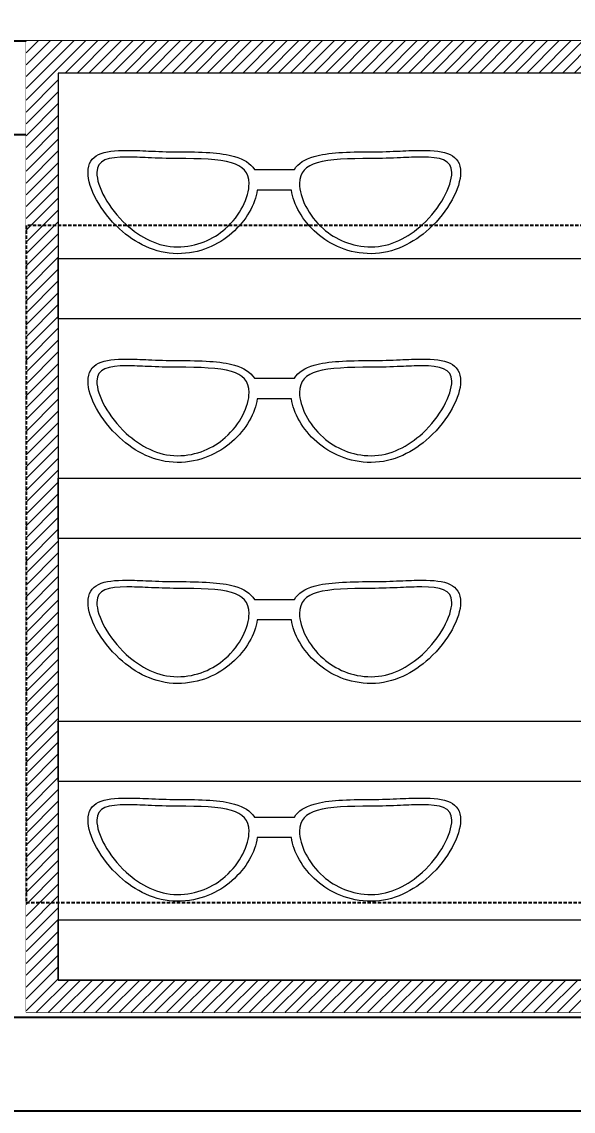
# Model space of a CAD drawing. Header units: millimetres. Extents: x 707 to 3286, y 624 to 1363.
# Drawn here: x 1447.1 to 1652.9, y 648.7 to 1055.9 of the extents above; entities that cross this region are included whole.
import ezdxf

# ---------------------------------------------------------------- set-up
doc = ezdxf.new("R2010")
doc.units = ezdxf.units.MM
doc.set_wipeout_variables(frame=1)
doc.linetypes.add('DASHED', pattern=[0.75, 0.5, -0.25])
doc.linetypes.add('HIDDEN', pattern=[0.375, 0.25, -0.125])
doc.layers.add('HATCH', color=252, linetype='Continuous', lineweight=5)
doc.layers.add('Reference lines', color=252, linetype='Continuous', lineweight=0)
for name, color, linetype in [('Layer 1', 7, 'Continuous'), ('Plywood (Common)', 22, 'Continuous'), ('wood', 49, 'Continuous')]:
    doc.layers.add(name, color=color, linetype=linetype)
doc.styles.add('WOT-PLAN', font='segoeuil.ttf', dxfattribs={"height": 100})
doc.dimstyles.new('WOT - 100', dxfattribs={"dimtxt": 100, "dimasz": 50, "dimexe": 25, "dimexo": 25, "dimgap": 10, "dimtad": 0, "dimdec": 0, "dimzin": 0, "dimdsep": 46, "dimtxsty": 'WOT-PLAN', "dimblk": 'OBLIQUE', "dimcen": 0.09, "dimdle": 25, "dimclrd": 151, "dimclre": 151, "dimclrt": 7, "dimadec": 0, "dimazin": 0, "dimtfac": 1, "dimtdec": 0, "dimtofl": 0, "dimtmove": 0, "dimatfit": 3, "dimldrblk": 'OPEN30', "dimfxl": 100, "dimfxlon": 1, "dimtolj": 1, "dimtzin": 0, "dimlwd": -1, "dimlwe": 5, "dimarcsym": 0})

# ---------------------------------------------------------------- blocks, each defined once
blk = doc.blocks.new('A$C61F578BB')
at = {"layer": 'Reference lines', "color": 5, "ltscale": 13}
blk.add_lwpolyline([(716.5, 400), (716.5, 37), (1271.5, 37), (1271.5, 400)], close=True, dxfattribs=at)
at = {"layer": 'wood'}
for points in [[(0, 400), (2223, 400), (2223, 0), (0, 0)], [(19, 365), (2223, 365), (2223, 35), (19, 35)]]:
    blk.add_lwpolyline(points, close=True, dxfattribs=at)
at = {"color": 5, "ltscale": 13}
blk.add_wipeout([(716.5, 400), (716.5, 37), (1271.5, 37), (1271.5, 400)], dxfattribs=at).dxf.layer = 'HATCH'
at = {"layer": 'HATCH', "ltscale": 13}
h = blk.add_hatch(dxfattribs=at)
h.set_pattern_fill('ANSI31', color=256, scale=25)
h.set_pattern_definition([(45, (71541.3073, 41447.2295), (-2.20970869, 2.20970869), [])])
h.paths.add_polyline_path([(728.5, 388), (728.5, 49), (1259.5, 49), (1259.5, 388)], flags=16)
h.paths.add_polyline_path([(716.5, 400), (716.5, 37), (1271.5, 37), (1271.5, 400)])
at = {"layer": 'Layer 1', "color": 252, "lineweight": 5}
for points, knots in [([(816.63, 351.93), (816.63, 351.93), (801.7, 351.93), (801.7, 351.93), (801.7, 351.93), (800.29, 354.28), (797.77, 355.82), (794.29, 356.83), (794.29, 356.83), (789.14, 358.33), (781.86, 358.55), (772.94, 358.55), (772.94, 358.55), (772.94, 358.55), (772.94, 358.55), (772.94, 358.55), (772.94, 358.55), (769.16, 358.55), (765.55, 358.71), (762.22, 358.85), (762.22, 358.85), (759.27, 358.98), (756.51, 359.09), (754.05, 359.09), (754.05, 359.09), (745.3, 359.09), (739.61, 357.7), (739.61, 350.81), (739.61, 350.81), (739.61, 350.81), (739.61, 350.81), (739.61, 350.81), (739.61, 350.81), (739.61, 345.08), (744.18, 336.32), (751.36, 329.75), (751.36, 329.75), (757.14, 324.44), (764.66, 320.48), (772.94, 320.48), (772.94, 320.48), (781.28, 320.48), (788.21, 323.69), (793.3, 328.14), (793.3, 328.14), (798.67, 332.85), (802.01, 339.02), (802.81, 344.28), (802.81, 344.28), (802.81, 344.28), (815.51, 344.28), (815.51, 344.28), (815.51, 344.28), (816.31, 339.02), (819.64, 332.85), (825.01, 328.14), (825.01, 328.14), (830.1, 323.69), (837.03, 320.48), (845.37, 320.48), (845.37, 320.48), (853.64, 320.48), (861.17, 324.44), (866.96, 329.75), (866.96, 329.75), (874.13, 336.32), (878.7, 345.08), (878.7, 350.81), (878.7, 350.81), (878.7, 350.81), (878.7, 350.81), (878.7, 350.81), (878.7, 350.81), (878.7, 357.7), (873.01, 359.09), (864.26, 359.09), (864.26, 359.09), (861.8, 359.09), (859.03, 358.98), (856.09, 358.85), (856.09, 358.85), (852.76, 358.71), (849.15, 358.55), (845.37, 358.55), (845.37, 358.55), (836.46, 358.55), (829.18, 358.34), (824.03, 356.83), (824.03, 356.83), (820.55, 355.82), (818.04, 354.28), (816.63, 351.93)], [0, 0, 0, 0, 0.043478, 0.043478, 0.043478, 0.043478, 0.086957, 0.086957, 0.086957, 0.086957, 0.130435, 0.130435, 0.130435, 0.130435, 0.173913, 0.173913, 0.173913, 0.173913, 0.217391, 0.217391, 0.217391, 0.217391, 0.26087, 0.26087, 0.26087, 0.26087, 0.304348, 0.304348, 0.304348, 0.304348, 0.347826, 0.347826, 0.347826, 0.347826, 0.391304, 0.391304, 0.391304, 0.391304, 0.434783, 0.434783, 0.434783, 0.434783, 0.478261, 0.478261, 0.478261, 0.478261, 0.521739, 0.521739, 0.521739, 0.521739, 0.565217, 0.565217, 0.565217, 0.565217, 0.608696, 0.608696, 0.608696, 0.608696, 0.652174, 0.652174, 0.652174, 0.652174, 0.695652, 0.695652, 0.695652, 0.695652, 0.73913, 0.73913, 0.73913, 0.73913, 0.782609, 0.782609, 0.782609, 0.782609, 0.826087, 0.826087, 0.826087, 0.826087, 0.869565, 0.869565, 0.869565, 0.869565, 0.913043, 0.913043, 0.913043, 0.913043, 0.956522, 0.956522, 0.956522, 0.956522, 1, 1, 1, 1]), ([(772.94, 356.04), (781.51, 356.04), (788.46, 355.84), (793.13, 354.48), (793.13, 354.48), (797.37, 353.25), (799.73, 350.94), (799.73, 346.66), (799.73, 346.66), (799.73, 341.5), (796.53, 334.78), (790.84, 329.8), (790.84, 329.8), (786.33, 325.84), (780.23, 323), (772.94, 323), (772.94, 323), (765.75, 323), (759.09, 326.57), (753.87, 331.36), (753.87, 331.36), (747.15, 337.52), (742.88, 345.59), (742.88, 350.81), (742.88, 350.81), (742.88, 350.81), (742.88, 350.81), (742.88, 350.81), (742.88, 350.81), (742.88, 355.61), (747.28, 356.58), (754.05, 356.58), (754.05, 356.58), (756.49, 356.58), (759.18, 356.46), (762.04, 356.34), (762.04, 356.34), (765.45, 356.2), (769.13, 356.03), (772.94, 356.03), (772.94, 356.03), (772.94, 356.03), (772.94, 356.04), (772.94, 356.04)], [0, 0, 0, 0, 0.090909, 0.090909, 0.090909, 0.090909, 0.181818, 0.181818, 0.181818, 0.181818, 0.272727, 0.272727, 0.272727, 0.272727, 0.363636, 0.363636, 0.363636, 0.363636, 0.454545, 0.454545, 0.454545, 0.454545, 0.545455, 0.545455, 0.545455, 0.545455, 0.636364, 0.636364, 0.636364, 0.636364, 0.727273, 0.727273, 0.727273, 0.727273, 0.818182, 0.818182, 0.818182, 0.818182, 0.909091, 0.909091, 0.909091, 0.909091, 1, 1, 1, 1]), ([(825.17, 354.48), (829.84, 355.84), (836.79, 356.03), (845.37, 356.03), (845.37, 356.03), (849.18, 356.03), (852.86, 356.2), (856.27, 356.34), (856.27, 356.34), (859.14, 356.46), (861.83, 356.58), (864.26, 356.58), (864.26, 356.58), (871.03, 356.58), (875.43, 355.61), (875.43, 350.81), (875.43, 350.81), (875.43, 350.81), (875.43, 350.81), (875.43, 350.81), (875.43, 350.81), (875.43, 345.59), (871.15, 337.52), (864.45, 331.36), (864.45, 331.36), (859.23, 326.57), (852.55, 323), (845.37, 323), (845.37, 323), (838.08, 323), (831.98, 325.84), (827.46, 329.8), (827.46, 329.8), (821.78, 334.78), (818.58, 341.5), (818.58, 346.66), (818.58, 346.66), (818.58, 350.94), (820.94, 353.25), (825.17, 354.48)], [0, 0, 0, 0, 0.1, 0.1, 0.1, 0.1, 0.2, 0.2, 0.2, 0.2, 0.3, 0.3, 0.3, 0.3, 0.4, 0.4, 0.4, 0.4, 0.5, 0.5, 0.5, 0.5, 0.6, 0.6, 0.6, 0.6, 0.7, 0.7, 0.7, 0.7, 0.8, 0.8, 0.8, 0.8, 0.9, 0.9, 0.9, 0.9, 1, 1, 1, 1]), ([(816.63, 273.91), (816.63, 273.91), (801.7, 273.91), (801.7, 273.91), (801.7, 273.91), (800.29, 276.27), (797.77, 277.8), (794.29, 278.82), (794.29, 278.82), (789.14, 280.31), (781.86, 280.53), (772.94, 280.53), (772.94, 280.53), (772.94, 280.53), (772.94, 280.54), (772.94, 280.54), (772.94, 280.54), (769.16, 280.54), (765.55, 280.69), (762.22, 280.84), (762.22, 280.84), (759.27, 280.96), (756.51, 281.08), (754.05, 281.08), (754.05, 281.08), (745.3, 281.08), (739.61, 279.68), (739.61, 272.79), (739.61, 272.79), (739.61, 272.79), (739.61, 272.79), (739.61, 272.79), (739.61, 272.79), (739.61, 267.06), (744.18, 258.31), (751.36, 251.73), (751.36, 251.73), (757.14, 246.43), (764.66, 242.46), (772.94, 242.46), (772.94, 242.46), (781.28, 242.46), (788.21, 245.67), (793.3, 250.13), (793.3, 250.13), (798.67, 254.84), (802.01, 261), (802.81, 266.27), (802.81, 266.27), (802.81, 266.27), (815.51, 266.27), (815.51, 266.27), (815.51, 266.27), (816.31, 261), (819.64, 254.84), (825.01, 250.13), (825.01, 250.13), (830.1, 245.67), (837.03, 242.46), (845.37, 242.46), (845.37, 242.46), (853.64, 242.46), (861.17, 246.43), (866.96, 251.73), (866.96, 251.73), (874.13, 258.31), (878.7, 267.06), (878.7, 272.79), (878.7, 272.79), (878.7, 272.79), (878.7, 272.79), (878.7, 272.79), (878.7, 272.79), (878.7, 279.68), (873.01, 281.08), (864.26, 281.08), (864.26, 281.08), (861.8, 281.08), (859.03, 280.96), (856.09, 280.84), (856.09, 280.84), (852.76, 280.69), (849.15, 280.54), (845.37, 280.54), (845.37, 280.54), (836.46, 280.54), (829.18, 280.32), (824.03, 278.82), (824.03, 278.82), (820.55, 277.8), (818.04, 276.27), (816.63, 273.91)], [0, 0, 0, 0, 0.043478, 0.043478, 0.043478, 0.043478, 0.086957, 0.086957, 0.086957, 0.086957, 0.130435, 0.130435, 0.130435, 0.130435, 0.173913, 0.173913, 0.173913, 0.173913, 0.217391, 0.217391, 0.217391, 0.217391, 0.26087, 0.26087, 0.26087, 0.26087, 0.304348, 0.304348, 0.304348, 0.304348, 0.347826, 0.347826, 0.347826, 0.347826, 0.391304, 0.391304, 0.391304, 0.391304, 0.434783, 0.434783, 0.434783, 0.434783, 0.478261, 0.478261, 0.478261, 0.478261, 0.521739, 0.521739, 0.521739, 0.521739, 0.565217, 0.565217, 0.565217, 0.565217, 0.608696, 0.608696, 0.608696, 0.608696, 0.652174, 0.652174, 0.652174, 0.652174, 0.695652, 0.695652, 0.695652, 0.695652, 0.73913, 0.73913, 0.73913, 0.73913, 0.782609, 0.782609, 0.782609, 0.782609, 0.826087, 0.826087, 0.826087, 0.826087, 0.869565, 0.869565, 0.869565, 0.869565, 0.913043, 0.913043, 0.913043, 0.913043, 0.956522, 0.956522, 0.956522, 0.956522, 1, 1, 1, 1]), ([(772.94, 278.02), (781.51, 278.02), (788.46, 277.82), (793.13, 276.47), (793.13, 276.47), (797.37, 275.24), (799.73, 272.93), (799.73, 268.64), (799.73, 268.64), (799.73, 263.48), (796.53, 256.76), (790.84, 251.78), (790.84, 251.78), (786.33, 247.82), (780.23, 244.98), (772.94, 244.98), (772.94, 244.98), (765.75, 244.98), (759.09, 248.56), (753.87, 253.34), (753.87, 253.34), (747.15, 259.5), (742.88, 267.58), (742.88, 272.79), (742.88, 272.79), (742.88, 272.79), (742.88, 272.79), (742.88, 272.79), (742.88, 272.79), (742.88, 277.59), (747.28, 278.56), (754.05, 278.56), (754.05, 278.56), (756.49, 278.56), (759.18, 278.45), (762.04, 278.32), (762.04, 278.32), (765.45, 278.18), (769.13, 278.02), (772.94, 278.02), (772.94, 278.02), (772.94, 278.02), (772.94, 278.02), (772.94, 278.02)], [0, 0, 0, 0, 0.090909, 0.090909, 0.090909, 0.090909, 0.181818, 0.181818, 0.181818, 0.181818, 0.272727, 0.272727, 0.272727, 0.272727, 0.363636, 0.363636, 0.363636, 0.363636, 0.454545, 0.454545, 0.454545, 0.454545, 0.545455, 0.545455, 0.545455, 0.545455, 0.636364, 0.636364, 0.636364, 0.636364, 0.727273, 0.727273, 0.727273, 0.727273, 0.818182, 0.818182, 0.818182, 0.818182, 0.909091, 0.909091, 0.909091, 0.909091, 1, 1, 1, 1]), ([(825.17, 276.47), (829.84, 277.82), (836.79, 278.02), (845.37, 278.02), (845.37, 278.02), (849.18, 278.02), (852.86, 278.18), (856.27, 278.32), (856.27, 278.32), (859.14, 278.45), (861.83, 278.56), (864.26, 278.56), (864.26, 278.56), (871.03, 278.56), (875.43, 277.59), (875.43, 272.79), (875.43, 272.79), (875.43, 272.79), (875.43, 272.79), (875.43, 272.79), (875.43, 272.79), (875.43, 267.58), (871.15, 259.5), (864.45, 253.34), (864.45, 253.34), (859.23, 248.56), (852.55, 244.98), (845.37, 244.98), (845.37, 244.98), (838.08, 244.98), (831.98, 247.82), (827.46, 251.78), (827.46, 251.78), (821.78, 256.76), (818.58, 263.48), (818.58, 268.64), (818.58, 268.64), (818.58, 272.93), (820.94, 275.24), (825.17, 276.47)], [0, 0, 0, 0, 0.1, 0.1, 0.1, 0.1, 0.2, 0.2, 0.2, 0.2, 0.3, 0.3, 0.3, 0.3, 0.4, 0.4, 0.4, 0.4, 0.5, 0.5, 0.5, 0.5, 0.6, 0.6, 0.6, 0.6, 0.7, 0.7, 0.7, 0.7, 0.8, 0.8, 0.8, 0.8, 0.9, 0.9, 0.9, 0.9, 1, 1, 1, 1]), ([(816.63, 191.3), (816.63, 191.3), (801.7, 191.3), (801.7, 191.3), (801.7, 191.3), (800.29, 193.65), (797.77, 195.19), (794.29, 196.2), (794.29, 196.2), (789.14, 197.7), (781.86, 197.92), (772.94, 197.92), (772.94, 197.92), (772.94, 197.92), (772.94, 197.92), (772.94, 197.92), (772.94, 197.92), (769.16, 197.92), (765.55, 198.08), (762.22, 198.22), (762.22, 198.22), (759.27, 198.35), (756.51, 198.46), (754.05, 198.46), (754.05, 198.46), (745.3, 198.46), (739.61, 197.07), (739.61, 190.18), (739.61, 190.18), (739.61, 190.18), (739.61, 190.18), (739.61, 190.18), (739.61, 190.18), (739.61, 184.45), (744.18, 175.69), (751.36, 169.12), (751.36, 169.12), (757.14, 163.81), (764.66, 159.85), (772.94, 159.85), (772.94, 159.85), (781.28, 159.85), (788.21, 163.06), (793.3, 167.51), (793.3, 167.51), (798.67, 172.22), (802.01, 178.39), (802.81, 183.65), (802.81, 183.65), (802.81, 183.65), (815.51, 183.65), (815.51, 183.65), (815.51, 183.65), (816.31, 178.39), (819.64, 172.22), (825.01, 167.51), (825.01, 167.51), (830.1, 163.06), (837.03, 159.85), (845.37, 159.85), (845.37, 159.85), (853.64, 159.85), (861.17, 163.81), (866.96, 169.12), (866.96, 169.12), (874.13, 175.69), (878.7, 184.45), (878.7, 190.18), (878.7, 190.18), (878.7, 190.18), (878.7, 190.18), (878.7, 190.18), (878.7, 190.18), (878.7, 197.07), (873.01, 198.46), (864.26, 198.46), (864.26, 198.46), (861.8, 198.46), (859.03, 198.35), (856.09, 198.22), (856.09, 198.22), (852.76, 198.08), (849.15, 197.92), (845.37, 197.92), (845.37, 197.92), (836.46, 197.92), (829.18, 197.7), (824.03, 196.2), (824.03, 196.2), (820.55, 195.19), (818.04, 193.65), (816.63, 191.3)], [0, 0, 0, 0, 0.043478, 0.043478, 0.043478, 0.043478, 0.086957, 0.086957, 0.086957, 0.086957, 0.130435, 0.130435, 0.130435, 0.130435, 0.173913, 0.173913, 0.173913, 0.173913, 0.217391, 0.217391, 0.217391, 0.217391, 0.26087, 0.26087, 0.26087, 0.26087, 0.304348, 0.304348, 0.304348, 0.304348, 0.347826, 0.347826, 0.347826, 0.347826, 0.391304, 0.391304, 0.391304, 0.391304, 0.434783, 0.434783, 0.434783, 0.434783, 0.478261, 0.478261, 0.478261, 0.478261, 0.521739, 0.521739, 0.521739, 0.521739, 0.565217, 0.565217, 0.565217, 0.565217, 0.608696, 0.608696, 0.608696, 0.608696, 0.652174, 0.652174, 0.652174, 0.652174, 0.695652, 0.695652, 0.695652, 0.695652, 0.73913, 0.73913, 0.73913, 0.73913, 0.782609, 0.782609, 0.782609, 0.782609, 0.826087, 0.826087, 0.826087, 0.826087, 0.869565, 0.869565, 0.869565, 0.869565, 0.913043, 0.913043, 0.913043, 0.913043, 0.956522, 0.956522, 0.956522, 0.956522, 1, 1, 1, 1]), ([(772.94, 195.41), (781.51, 195.41), (788.46, 195.21), (793.13, 193.85), (793.13, 193.85), (797.37, 192.62), (799.73, 190.31), (799.73, 186.03), (799.73, 186.03), (799.73, 180.87), (796.53, 174.15), (790.84, 169.17), (790.84, 169.17), (786.33, 165.21), (780.23, 162.37), (772.94, 162.37), (772.94, 162.37), (765.75, 162.37), (759.09, 165.94), (753.87, 170.73), (753.87, 170.73), (747.15, 176.89), (742.88, 184.96), (742.88, 190.18), (742.88, 190.18), (742.88, 190.18), (742.88, 190.18), (742.88, 190.18), (742.88, 190.18), (742.88, 194.98), (747.28, 195.95), (754.05, 195.95), (754.05, 195.95), (756.49, 195.95), (759.18, 195.83), (762.04, 195.71), (762.04, 195.71), (765.45, 195.57), (769.13, 195.4), (772.94, 195.4), (772.94, 195.4), (772.94, 195.4), (772.94, 195.41), (772.94, 195.41)], [0, 0, 0, 0, 0.090909, 0.090909, 0.090909, 0.090909, 0.181818, 0.181818, 0.181818, 0.181818, 0.272727, 0.272727, 0.272727, 0.272727, 0.363636, 0.363636, 0.363636, 0.363636, 0.454545, 0.454545, 0.454545, 0.454545, 0.545455, 0.545455, 0.545455, 0.545455, 0.636364, 0.636364, 0.636364, 0.636364, 0.727273, 0.727273, 0.727273, 0.727273, 0.818182, 0.818182, 0.818182, 0.818182, 0.909091, 0.909091, 0.909091, 0.909091, 1, 1, 1, 1]), ([(825.17, 193.85), (829.84, 195.21), (836.79, 195.4), (845.37, 195.4), (845.37, 195.4), (849.18, 195.4), (852.86, 195.57), (856.27, 195.71), (856.27, 195.71), (859.14, 195.83), (861.83, 195.95), (864.26, 195.95), (864.26, 195.95), (871.03, 195.95), (875.43, 194.98), (875.43, 190.18), (875.43, 190.18), (875.43, 190.18), (875.43, 190.18), (875.43, 190.18), (875.43, 190.18), (875.43, 184.96), (871.15, 176.89), (864.45, 170.73), (864.45, 170.73), (859.23, 165.94), (852.55, 162.37), (845.37, 162.37), (845.37, 162.37), (838.08, 162.37), (831.98, 165.21), (827.46, 169.17), (827.46, 169.17), (821.78, 174.15), (818.58, 180.87), (818.58, 186.03), (818.58, 186.03), (818.58, 190.31), (820.94, 192.62), (825.17, 193.85)], [0, 0, 0, 0, 0.1, 0.1, 0.1, 0.1, 0.2, 0.2, 0.2, 0.2, 0.3, 0.3, 0.3, 0.3, 0.4, 0.4, 0.4, 0.4, 0.5, 0.5, 0.5, 0.5, 0.6, 0.6, 0.6, 0.6, 0.7, 0.7, 0.7, 0.7, 0.8, 0.8, 0.8, 0.8, 0.9, 0.9, 0.9, 0.9, 1, 1, 1, 1]), ([(816.63, 109.89), (816.63, 109.89), (801.7, 109.89), (801.7, 109.89), (801.7, 109.89), (800.29, 112.24), (797.77, 113.78), (794.29, 114.79), (794.29, 114.79), (789.14, 116.29), (781.86, 116.5), (772.94, 116.5), (772.94, 116.5), (772.94, 116.5), (772.94, 116.51), (772.94, 116.51), (772.94, 116.51), (769.16, 116.51), (765.55, 116.66), (762.22, 116.81), (762.22, 116.81), (759.27, 116.94), (756.51, 117.05), (754.05, 117.05), (754.05, 117.05), (745.3, 117.05), (739.61, 115.65), (739.61, 108.76), (739.61, 108.76), (739.61, 108.76), (739.61, 108.76), (739.61, 108.76), (739.61, 108.76), (739.61, 103.04), (744.18, 94.28), (751.36, 87.7), (751.36, 87.7), (757.14, 82.4), (764.66, 78.44), (772.94, 78.44), (772.94, 78.44), (781.28, 78.44), (788.21, 81.64), (793.3, 86.1), (793.3, 86.1), (798.67, 90.81), (802.01, 96.98), (802.81, 102.24), (802.81, 102.24), (802.81, 102.24), (815.51, 102.24), (815.51, 102.24), (815.51, 102.24), (816.31, 96.98), (819.64, 90.81), (825.01, 86.1), (825.01, 86.1), (830.1, 81.64), (837.03, 78.44), (845.37, 78.44), (845.37, 78.44), (853.64, 78.44), (861.17, 82.4), (866.96, 87.7), (866.96, 87.7), (874.13, 94.28), (878.7, 103.04), (878.7, 108.76), (878.7, 108.76), (878.7, 108.76), (878.7, 108.76), (878.7, 108.76), (878.7, 108.76), (878.7, 115.65), (873.01, 117.05), (864.26, 117.05), (864.26, 117.05), (861.8, 117.05), (859.03, 116.94), (856.09, 116.81), (856.09, 116.81), (852.76, 116.66), (849.15, 116.51), (845.37, 116.51), (845.37, 116.51), (836.46, 116.51), (829.18, 116.29), (824.03, 114.79), (824.03, 114.79), (820.55, 113.78), (818.04, 112.24), (816.63, 109.89)], [0, 0, 0, 0, 0.043478, 0.043478, 0.043478, 0.043478, 0.086957, 0.086957, 0.086957, 0.086957, 0.130435, 0.130435, 0.130435, 0.130435, 0.173913, 0.173913, 0.173913, 0.173913, 0.217391, 0.217391, 0.217391, 0.217391, 0.26087, 0.26087, 0.26087, 0.26087, 0.304348, 0.304348, 0.304348, 0.304348, 0.347826, 0.347826, 0.347826, 0.347826, 0.391304, 0.391304, 0.391304, 0.391304, 0.434783, 0.434783, 0.434783, 0.434783, 0.478261, 0.478261, 0.478261, 0.478261, 0.521739, 0.521739, 0.521739, 0.521739, 0.565217, 0.565217, 0.565217, 0.565217, 0.608696, 0.608696, 0.608696, 0.608696, 0.652174, 0.652174, 0.652174, 0.652174, 0.695652, 0.695652, 0.695652, 0.695652, 0.73913, 0.73913, 0.73913, 0.73913, 0.782609, 0.782609, 0.782609, 0.782609, 0.826087, 0.826087, 0.826087, 0.826087, 0.869565, 0.869565, 0.869565, 0.869565, 0.913043, 0.913043, 0.913043, 0.913043, 0.956522, 0.956522, 0.956522, 0.956522, 1, 1, 1, 1]), ([(772.94, 113.99), (781.51, 113.99), (788.46, 113.8), (793.13, 112.44), (793.13, 112.44), (797.37, 111.21), (799.73, 108.9), (799.73, 104.62), (799.73, 104.62), (799.73, 99.46), (796.53, 92.74), (790.84, 87.75), (790.84, 87.75), (786.33, 83.8), (780.23, 80.96), (772.94, 80.96), (772.94, 80.96), (765.75, 80.96), (759.09, 84.53), (753.87, 89.31), (753.87, 89.31), (747.15, 95.47), (742.88, 103.55), (742.88, 108.76), (742.88, 108.76), (742.88, 108.76), (742.88, 108.76), (742.88, 108.76), (742.88, 108.76), (742.88, 113.57), (747.28, 114.54), (754.05, 114.54), (754.05, 114.54), (756.49, 114.54), (759.18, 114.42), (762.04, 114.3), (762.04, 114.3), (765.45, 114.15), (769.13, 113.99), (772.94, 113.99), (772.94, 113.99), (772.94, 113.99), (772.94, 113.99), (772.94, 113.99)], [0, 0, 0, 0, 0.090909, 0.090909, 0.090909, 0.090909, 0.181818, 0.181818, 0.181818, 0.181818, 0.272727, 0.272727, 0.272727, 0.272727, 0.363636, 0.363636, 0.363636, 0.363636, 0.454545, 0.454545, 0.454545, 0.454545, 0.545455, 0.545455, 0.545455, 0.545455, 0.636364, 0.636364, 0.636364, 0.636364, 0.727273, 0.727273, 0.727273, 0.727273, 0.818182, 0.818182, 0.818182, 0.818182, 0.909091, 0.909091, 0.909091, 0.909091, 1, 1, 1, 1]), ([(825.17, 112.44), (829.84, 113.79), (836.79, 113.99), (845.37, 113.99), (845.37, 113.99), (849.18, 113.99), (852.86, 114.15), (856.27, 114.3), (856.27, 114.3), (859.14, 114.42), (861.83, 114.54), (864.26, 114.54), (864.26, 114.54), (871.03, 114.54), (875.43, 113.57), (875.43, 108.76), (875.43, 108.76), (875.43, 108.76), (875.43, 108.76), (875.43, 108.76), (875.43, 108.76), (875.43, 103.55), (871.15, 95.47), (864.45, 89.31), (864.45, 89.31), (859.23, 84.53), (852.55, 80.96), (845.37, 80.96), (845.37, 80.96), (838.08, 80.96), (831.98, 83.8), (827.46, 87.75), (827.46, 87.75), (821.78, 92.74), (818.58, 99.46), (818.58, 104.62), (818.58, 104.62), (818.58, 108.9), (820.94, 111.21), (825.17, 112.44)], [0, 0, 0, 0, 0.1, 0.1, 0.1, 0.1, 0.2, 0.2, 0.2, 0.2, 0.3, 0.3, 0.3, 0.3, 0.4, 0.4, 0.4, 0.4, 0.5, 0.5, 0.5, 0.5, 0.6, 0.6, 0.6, 0.6, 0.7, 0.7, 0.7, 0.7, 0.8, 0.8, 0.8, 0.8, 0.9, 0.9, 0.9, 0.9, 1, 1, 1, 1])]:
    blk.add_open_spline(points, degree=3, knots=knots, dxfattribs=at)
at = {"layer": 'Plywood (Common)', "linetype": 'HIDDEN', "ltscale": 5}
blk.add_lwpolyline([(716.5, 331), (716.5, 78), (1271.5, 78), (1271.5, 331)], close=True, dxfattribs=at)
at = {"layer": 'Reference lines', "color": 5, "ltscale": 13}
blk.add_lwpolyline([(728.5, 388), (728.5, 49), (1259.5, 49), (1259.5, 388)], close=True, dxfattribs=at)
at = {"layer": 'Reference lines', "color": 251, "ltscale": 13}
for points in [[(1259.5, 318.72), (1259.5, 296.18), (728.5, 296.18), (728.5, 318.72)], [(1259.5, 236.61), (1259.5, 214.07), (728.5, 214.07), (728.5, 236.61)], [(1259.5, 145.74), (1259.5, 123.2), (728.5, 123.2), (728.5, 145.74)], [(1259.5, 71.54), (1259.5, 49), (728.5, 49), (728.5, 71.54)]]:
    blk.add_lwpolyline(points, close=True, dxfattribs=at)
blk = doc.blocks.new('_Oblique')
at = {"color": 0, "linetype": 'ByBlock', "lineweight": -2}
blk.add_line((-0.5, -0.5), (0.5, 0.5), dxfattribs=at)
blk = doc.blocks.new('*D8')
at = {"color": 151, "lineweight": 5, "ltscale": 30, "transparency": 16777216}
for p, q in [((732.18, 1136.05), (732.18, 1261.05)), ((2955.18, 1136.05), (2955.18, 1261.05))]:
    blk.add_line(p, q, dxfattribs=at)
at = {"color": 151, "ltscale": 30, "transparency": 16777216}
for p, q in [((707.18, 1236.05), (1666.81, 1236.05)), ((2980.18, 1236.05), (2020.56, 1236.05))]:
    blk.add_line(p, q, dxfattribs=at)
at = {"layer": 'Defpoints', "color": 0, "linetype": 'DASHED', "ltscale": 30, "transparency": 16777216}
for p in [(2955.18, 1236.05), (732.18, 1003.14), (2955.18, 648.74)]:
    blk.add_point(p, dxfattribs=at)
at = {"color": 151, "linetype": 'DASHED', "ltscale": 30, "transparency": 16777216, "xscale": 50, "yscale": 50, "zscale": 50, "rotation": 180}
blk.add_blockref('_Oblique', (732.18, 1236.05), dxfattribs=at)
at = {"color": 151, "linetype": 'DASHED', "ltscale": 30, "transparency": 16777216, "xscale": 50, "yscale": 50, "zscale": 50}
blk.add_blockref('_Oblique', (2955.18, 1236.05), dxfattribs=at)
at = {"color": 7, "linetype": 'DASHED', "lineweight": -2, "ltscale": 30, "transparency": 16777216, "char_height": 100, "attachment_point": 5, "style": 'WOT-PLAN'}
for s, insert in [('\\A1;2223', (1843.68, 1297.75)), ('\\A1;[7\'-4"]', (1843.68, 1164.68))]:
    blk.add_mtext(s, dxfattribs=dict(at, insert=insert))
blk = doc.blocks.new('_Open30')
at = {"color": 0, "linetype": 'ByBlock', "lineweight": -2}
for p, q in [((-1, 0.2679), (0, 0)), ((0, 0), (-1, -0.2679)), ((0, 0), (-1, 0))]:
    blk.add_line(p, q, dxfattribs=at)

msp = doc.modelspace()

# ---------------------------------------------------------------- block references
at = {"layer": 'Reference lines', "ltscale": 13}
msp.add_blockref('A$C61F578BB', (732.18, 648.74), dxfattribs=at)

# ---------------------------------------------------------------- next in the draw order: dimensions: what is measured, and where the dimension line sits
at = {"linetype": 'DASHED', "lineweight": -2, "ltscale": 30}
dim = msp.add_linear_dim(base=(2955.18, 1236.05), p1=(732.18, 1003.14), p2=(2955.18, 648.74), dimstyle='WOT - 100', override={"dimpost": '\\X', "dimblk1": 'Oblique', "dimblk2": 'Oblique', "dimtmove": 1, "dimatfit": 2}, dxfattribs=at)
dim.commit()
dim.dimension.update_dxf_attribs({"geometry": '*D8', "text_midpoint": (1843.68, 1236.05)})

doc.saveas('drawing.dxf')
